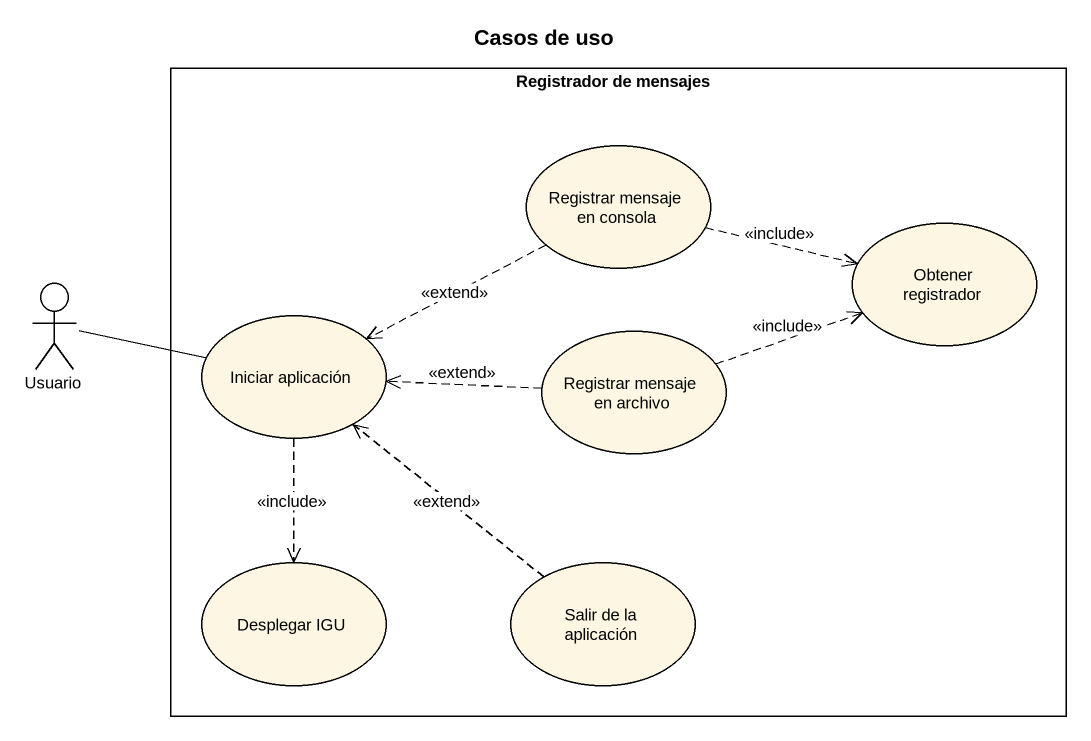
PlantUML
@startuml
title Casos de uso
rectangle "Registrador de mensajes" as Registrador_de_mensajes {
  usecase "Registrar mensaje en consola" as Registrar_mensaje_en_consola
  usecase "Obtener registrador" as Obtener_registrador
  usecase "Iniciar aplicación" as Iniciar_aplicación
  usecase "Registrar mensaje en archivo" as Registrar_mensaje_en_archivo
  usecase "Desplegar IGU" as Desplegar_IGU
  usecase "Salir de la aplicación" as Salir_de_la_aplicación
}
actor Usuario
Registrar_mensaje_en_consola .right.> Obtener_registrador : <<include>>
Registrar_mensaje_en_consola .left.> Iniciar_aplicación : <<extend>>
Usuario -right- Iniciar_aplicación
Iniciar_aplicación ..> Desplegar_IGU : <<include>>
Registrar_mensaje_en_archivo .right.> Obtener_registrador : <<include>>
Registrar_mensaje_en_archivo .left.> Iniciar_aplicación : <<extend>>
Salir_de_la_aplicación .up.> Iniciar_aplicación : <<extend>>
@enduml
